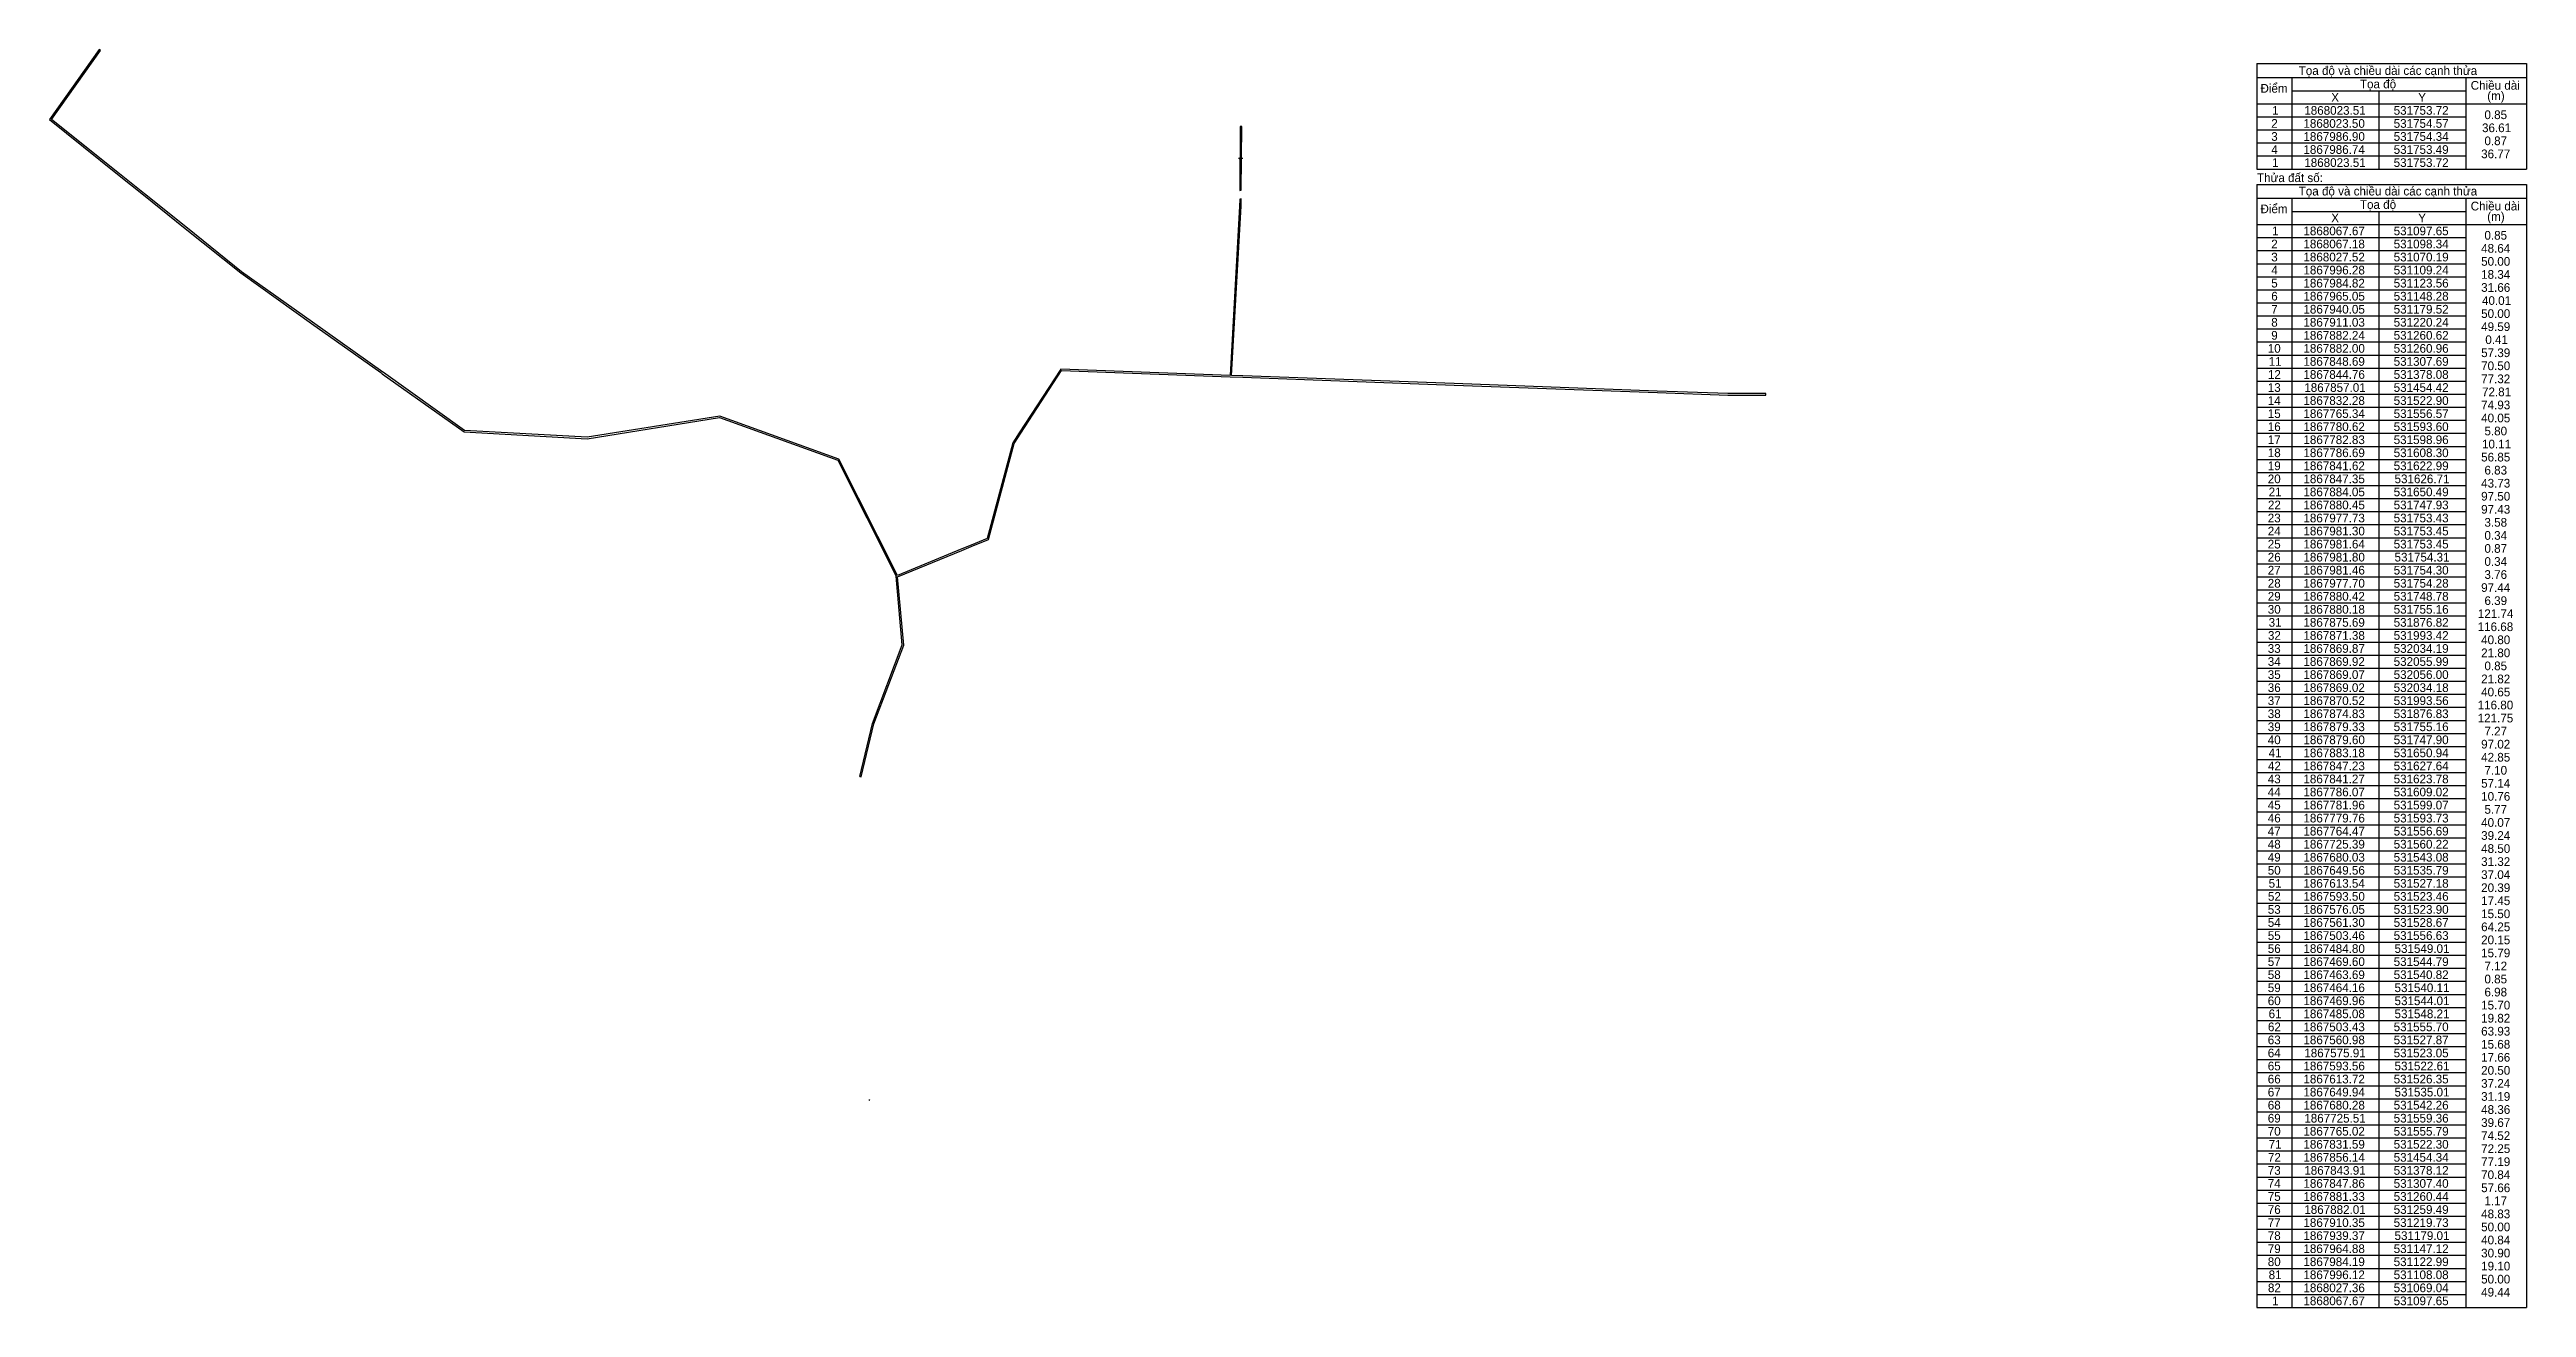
# Model space of a CAD drawing. Extents: x 531069 to 532493, y 1867345 to 1868068.
import ezdxf

# ---------------------------------------------------------------- set-up
doc = ezdxf.new("R2010")
doc.units = 0
for name, color, linetype in [('Level 11', 7, 'Continuous'), ('Level 27', 7, 'Continuous'), ('Level 30', 7, 'Continuous'), ('Level 63', 7, 'Continuous')]:
    doc.layers.add(name, color=color, linetype=linetype)

msp = doc.modelspace()

# ---------------------------------------------------------------- linework, layer by layer
at = {"layer": 'Level 11'}
for p, q in [((531753.4, 1868005.1), (531752.8, 1868005.1)), ((531754, 1868005.7), (531753.4, 1868005.1)), ((531753.4, 1868005.1), (531754, 1868004.5)), ((531754, 1868006.4), (531754, 1868005.7)), ((531754.7, 1868005.1), (531754, 1868005.7)), ((531754, 1868004.5), (531754.7, 1868005.1)), ((531754, 1868004.5), (531754, 1868003.9)), ((531755.3, 1868005.1), (531754.7, 1868005.1))]:
    msp.add_line(p, q, dxfattribs=at)
msp.add_circle((531754, 1868005.1), 0.15, dxfattribs=at)
at = {"layer": 'Level 27'}
msp.add_line((531535, 1867649.9), (531535.8, 1867649.6), dxfattribs=at)
at = {"layer": 'Level 30'}
for p, q in [((531535, 1867649.9), (531542.3, 1867680.3)), ((531535.8, 1867649.6), (531543.1, 1867680)), ((531535.8, 1867649.6), (531535.8, 1867649.6)), ((531540.1, 1867464.2), (531540.8, 1867463.7))]:
    msp.add_line(p, q, dxfattribs=at)
for points in [[(531627.6, 1867847.2), (531650.9, 1867883.2), (531747.9, 1867879.6), (531755.2, 1867879.3), (531876.8, 1867874.8), (531993.6, 1867870.5), (532034.2, 1867869), (532056, 1867869.1), (532056, 1867869.9), (532034.2, 1867869.9), (531993.4, 1867871.4), (531876.8, 1867875.7), (531755.2, 1867880.2), (531748.8, 1867880.4), (531754.3, 1867977.7), (531754.3, 1867981.5), (531754.3, 1867981.8), (531753.5, 1867981.6), (531753.5, 1867981.3), (531753.4, 1867977.7), (531747.9, 1867880.4), (531650.5, 1867884), (531626.7, 1867847.4), (531623, 1867841.6), (531608.3, 1867786.7), (531599, 1867782.8), (531593.6, 1867780.6), (531556.6, 1867765.3), (531522.9, 1867832.3), (531454.4, 1867857), (531378.1, 1867844.8), (531307.7, 1867848.7), (531261, 1867882), (531260.6, 1867882.2), (531220.2, 1867911), (531179.5, 1867940), (531148.3, 1867965), (531123.6, 1867984.8), (531109.2, 1867996.3), (531070.2, 1868027.5), (531098.3, 1868067.2), (531097.6, 1868067.7), (531069, 1868027.4), (531108.1, 1867996.1), (531123, 1867984.2), (531147.1, 1867964.9), (531179, 1867939.4), (531219.7, 1867910.3), (531259.5, 1867882), (531260.4, 1867881.3), (531307.4, 1867847.9), (531378.1, 1867843.9), (531454.3, 1867856.1), (531522.3, 1867831.6), (531555.8, 1867765)], [(531754.6, 1868023.5), (531753.7, 1868023.5), (531753.5, 1867986.7), (531754.3, 1867986.9), (531754.6, 1868023.5)], [(531609, 1867786.1), (531623.8, 1867841.3), (531627.6, 1867847.2)], [(531543.1, 1867680), (531560.2, 1867725.4), (531556.7, 1867764.5), (531593.7, 1867779.8), (531599.1, 1867782), (531609, 1867786.1)], [(531542.3, 1867680.3), (531559.4, 1867725.5), (531555.8, 1867765)]]:
    msp.add_lwpolyline(points, dxfattribs=at)
at = {"layer": 'Level 63'}
for p, q in [((532338.4, 1868059.6), (532493.4, 1868059.6)), ((532338.4, 1868059.6), (532338.4, 1867999)), ((532493.4, 1868059.6), (532493.4, 1867999)), ((532338.4, 1868051.7), (532493.4, 1868051.7)), ((532358.4, 1868051.7), (532358.4, 1867999)), ((532358.4, 1868044), (532458.4, 1868044)), ((532408.4, 1868044), (532408.4, 1867999)), ((532458.4, 1868051.7), (532458.4, 1867999)), ((532338.4, 1868036.5), (532493.4, 1868036.5)), ((532338.4, 1868029), (532458.4, 1868029)), ((532338.4, 1868021.5), (532458.4, 1868021.5)), ((532338.4, 1868014), (532458.4, 1868014)), ((532338.4, 1868006.5), (532458.4, 1868006.5)), ((532338.4, 1867999), (532493.4, 1867999)), ((532338.4, 1867990.2), (532493.4, 1867990.2)), ((532338.4, 1867990.2), (532338.4, 1867344.6)), ((532493.4, 1867990.2), (532493.4, 1867344.6)), ((532338.4, 1867982.3), (532493.4, 1867982.3)), ((532358.4, 1867982.3), (532358.4, 1867344.6)), ((532358.4, 1867974.6), (532458.4, 1867974.6)), ((532408.4, 1867974.6), (532408.4, 1867344.6)), ((532458.4, 1867982.3), (532458.4, 1867344.6)), ((532338.4, 1867967.1), (532493.4, 1867967.1)), ((532338.4, 1867959.6), (532458.4, 1867959.6)), ((532338.4, 1867952.1), (532458.4, 1867952.1)), ((532338.4, 1867944.6), (532458.4, 1867944.6)), ((532338.4, 1867937.1), (532458.4, 1867937.1)), ((532338.4, 1867929.6), (532458.4, 1867929.6)), ((532338.4, 1867922.1), (532458.4, 1867922.1)), ((532338.4, 1867914.6), (532458.4, 1867914.6)), ((532338.4, 1867907.1), (532458.4, 1867907.1)), ((532338.4, 1867899.6), (532458.4, 1867899.6)), ((532338.4, 1867892.1), (532458.4, 1867892.1)), ((532338.4, 1867884.6), (532458.4, 1867884.6)), ((532338.4, 1867877.1), (532458.4, 1867877.1)), ((532338.4, 1867869.6), (532458.4, 1867869.6)), ((532338.4, 1867862.1), (532458.4, 1867862.1)), ((532338.4, 1867854.6), (532458.4, 1867854.6)), ((532338.4, 1867847.1), (532458.4, 1867847.1)), ((532338.4, 1867839.6), (532458.4, 1867839.6)), ((532338.4, 1867832.1), (532458.4, 1867832.1)), ((532338.4, 1867824.6), (532458.4, 1867824.6)), ((532338.4, 1867817.1), (532458.4, 1867817.1)), ((532338.4, 1867809.6), (532458.4, 1867809.6)), ((532338.4, 1867802.1), (532458.4, 1867802.1)), ((532338.4, 1867794.6), (532458.4, 1867794.6)), ((532338.4, 1867787.1), (532458.4, 1867787.1)), ((532338.4, 1867779.6), (532458.4, 1867779.6)), ((532338.4, 1867772.1), (532458.4, 1867772.1)), ((532338.4, 1867764.6), (532458.4, 1867764.6)), ((532338.4, 1867757.1), (532458.4, 1867757.1)), ((532338.4, 1867749.6), (532458.4, 1867749.6)), ((532338.4, 1867742.1), (532458.4, 1867742.1)), ((532338.4, 1867734.6), (532458.4, 1867734.6)), ((532338.4, 1867727.1), (532458.4, 1867727.1)), ((532338.4, 1867719.6), (532458.4, 1867719.6)), ((532338.4, 1867712.1), (532458.4, 1867712.1)), ((532338.4, 1867704.6), (532458.4, 1867704.6)), ((532338.4, 1867697.1), (532458.4, 1867697.1)), ((532338.4, 1867689.6), (532458.4, 1867689.6)), ((532338.4, 1867682.1), (532458.4, 1867682.1)), ((532338.4, 1867674.6), (532458.4, 1867674.6)), ((532338.4, 1867667.1), (532458.4, 1867667.1)), ((532338.4, 1867659.6), (532458.4, 1867659.6)), ((532338.4, 1867652.1), (532458.4, 1867652.1)), ((532338.4, 1867644.6), (532458.4, 1867644.6)), ((532338.4, 1867637.1), (532458.4, 1867637.1)), ((532338.4, 1867629.6), (532458.4, 1867629.6)), ((532338.4, 1867622.1), (532458.4, 1867622.1)), ((532338.4, 1867614.6), (532458.4, 1867614.6)), ((532338.4, 1867607.1), (532458.4, 1867607.1)), ((532338.4, 1867599.6), (532458.4, 1867599.6)), ((532338.4, 1867592.1), (532458.4, 1867592.1)), ((532338.4, 1867584.6), (532458.4, 1867584.6)), ((532338.4, 1867577.1), (532458.4, 1867577.1)), ((532338.4, 1867569.6), (532458.4, 1867569.6)), ((532338.4, 1867562.1), (532458.4, 1867562.1)), ((532338.4, 1867554.6), (532458.4, 1867554.6)), ((532338.4, 1867547.1), (532458.4, 1867547.1)), ((532338.4, 1867539.6), (532458.4, 1867539.6)), ((532338.4, 1867532.1), (532458.4, 1867532.1)), ((532338.4, 1867524.6), (532458.4, 1867524.6)), ((532338.4, 1867517.1), (532458.4, 1867517.1)), ((532338.4, 1867509.6), (532458.4, 1867509.6)), ((532338.4, 1867502.1), (532458.4, 1867502.1)), ((532338.4, 1867494.6), (532458.4, 1867494.6)), ((532338.4, 1867487.1), (532458.4, 1867487.1)), ((532338.4, 1867479.6), (532458.4, 1867479.6)), ((532338.4, 1867472.1), (532458.4, 1867472.1)), ((532338.4, 1867464.6), (532458.4, 1867464.6)), ((532338.4, 1867457.1), (532458.4, 1867457.1)), ((532338.4, 1867449.6), (532458.4, 1867449.6)), ((532338.4, 1867442.1), (532458.4, 1867442.1)), ((532338.4, 1867434.6), (532458.4, 1867434.6)), ((532338.4, 1867427.1), (532458.4, 1867427.1)), ((532338.4, 1867419.6), (532458.4, 1867419.6)), ((532338.4, 1867412.1), (532458.4, 1867412.1)), ((532338.4, 1867404.6), (532458.4, 1867404.6)), ((532338.4, 1867397.1), (532458.4, 1867397.1)), ((532338.4, 1867389.6), (532458.4, 1867389.6)), ((532338.4, 1867382.1), (532458.4, 1867382.1)), ((532338.4, 1867374.6), (532458.4, 1867374.6)), ((532338.4, 1867367.1), (532458.4, 1867367.1)), ((532338.4, 1867359.6), (532458.4, 1867359.6)), ((532338.4, 1867352.1), (532458.4, 1867352.1)), ((532338.4, 1867344.6), (532493.4, 1867344.6))]:
    msp.add_line(p, q, dxfattribs=at)

# ---------------------------------------------------------------- texts
for s, p in [('Tọa độ và chiều dài các cạnh thửa', (532362.4, 1868053.1)), ('Điểm', (532340.4, 1868042.9)), ('X', (532381.1, 1868037.7)), ('Tọa độ', (532397.6, 1868045.4)), ('Y', (532431.1, 1868037.7)), ('Chiều dài', (532461.3, 1868044.6)), ('(m)', (532470.8, 1868038.6)), ('2', (532346.6, 1868022.7)), ('1', (532347.1, 1868030.2)), ('1868023.50', (532365.1, 1868022.7)), ('1868023.51', (532365.6, 1868030.2)), ('531753.72', (532417, 1868030.2)), ('531754.57', (532417, 1868022.7)), ('0.85', (532469.2, 1868027.7)), ('3', (532346.6, 1868015.2)), ('1867986.90', (532365.1, 1868015.2)), ('531754.34', (532417, 1868015.2)), ('36.61', (532467.8, 1868020.2)), ('0.87', (532469.2, 1868012.7)), ('4', (532346.6, 1868007.7)), ('1', (532347.1, 1868000.2)), ('1867986.74', (532365.1, 1868007.7)), ('1868023.51', (532365.6, 1868000.2)), ('531753.49', (532417, 1868007.7)), ('531753.72', (532417, 1868000.2)), ('36.77', (532467.3, 1868005.2)), ('Thửa đất số: ', (532338.4, 1867991.5)), ('Tọa độ và chiều dài các cạnh thửa', (532362.4, 1867983.8)), ('Điểm', (532340.4, 1867973.6)), ('X', (532381.1, 1867968.4)), ('Tọa độ', (532397.6, 1867976.1)), ('Y', (532431.1, 1867968.4)), ('Chiều dài', (532461.3, 1867975.2)), ('(m)', (532470.8, 1867969.2)), ('2', (532346.6, 1867953.4)), ('1', (532347.1, 1867960.9)), ('1868067.67', (532365.1, 1867960.9)), ('1868067.18', (532365.1, 1867953.4)), ('531097.65', (532417, 1867960.9)), ('531098.34', (532417, 1867953.4)), ('48.64', (532467.3, 1867950.9)), ('0.85', (532469.2, 1867958.4)), ('4', (532346.6, 1867938.4)), ('3', (532346.6, 1867945.9)), ('1868027.52', (532365.1, 1867945.9)), ('1867996.28', (532365.1, 1867938.4)), ('531070.19', (532417, 1867945.9)), ('531109.24', (532417, 1867938.4)), ('50.00', (532467.3, 1867943.4)), ('5', (532346.6, 1867930.9)), ('6', (532346.6, 1867923.4)), ('1867984.82', (532365.1, 1867930.9)), ('1867965.05', (532365.1, 1867923.4)), ('531123.56', (532417, 1867930.9)), ('531148.28', (532417, 1867923.4)), ('31.66', (532467.3, 1867928.4)), ('18.34', (532467.3, 1867935.9)), ('7', (532346.6, 1867915.9)), ('8', (532346.6, 1867908.4)), ('1867940.05', (532365.1, 1867915.9)), ('1867911.03', (532365.1, 1867908.4)), ('531179.52', (532417, 1867915.9)), ('531220.24', (532417, 1867908.4)), ('50.00', (532467.3, 1867913.4)), ('40.01', (532467.8, 1867920.9)), ('9', (532346.6, 1867900.9)), ('1867882.24', (532365.1, 1867900.9)), ('531260.62', (532417, 1867900.9)), ('49.59', (532467.3, 1867905.9)), ('0.41', (532469.7, 1867898.4)), ('10', (532344.6, 1867893.4)), ('11', (532345.1, 1867885.9)), ('1867882.00', (532365.1, 1867893.4)), ('1867848.69', (532365.1, 1867885.9)), ('531260.96', (532417, 1867893.4)), ('531307.69', (532417, 1867885.9)), ('57.39', (532467.3, 1867890.9)), ('70.50', (532467.3, 1867883.4)), ('13', (532344.6, 1867870.9)), ('12', (532344.7, 1867878.4)), ('1867844.76', (532365.1, 1867878.4)), ('1867857.01', (532365.6, 1867870.9)), ('531378.08', (532417, 1867878.4)), ('531454.42', (532417, 1867870.9)), ('77.32', (532467.3, 1867875.9)), ('72.81', (532467.8, 1867868.4)), ('15', (532344.6, 1867855.9)), ('14', (532344.6, 1867863.4)), ('1867832.28', (532365.1, 1867863.4)), ('1867765.34', (532365.1, 1867855.9)), ('531522.90', (532417, 1867863.4)), ('531556.57', (532417, 1867855.9)), ('40.05', (532467.3, 1867853.4)), ('74.93', (532467.3, 1867860.9)), ('16', (532344.6, 1867848.4)), ('17', (532344.6, 1867840.9)), ('1867780.62', (532365.1, 1867848.4)), ('1867782.83', (532365.1, 1867840.9)), ('531593.60', (532417, 1867848.4)), ('531598.96', (532417, 1867840.9)), ('10.11', (532467.8, 1867838.4)), ('5.80', (532469.2, 1867845.9)), ('18', (532344.6, 1867833.4)), ('19', (532344.6, 1867825.9)), ('1867786.69', (532365.1, 1867833.4)), ('1867841.62', (532365.1, 1867825.9)), ('531608.30', (532417, 1867833.4)), ('531622.99', (532417, 1867825.9)), ('56.85', (532467.3, 1867830.9)), ('6.83', (532469.2, 1867823.4)), ('20', (532344.6, 1867818.4)), ('21', (532345.1, 1867810.9)), ('1867847.35', (532365.1, 1867818.4)), ('1867884.05', (532365.1, 1867810.9)), ('531650.49', (532417, 1867810.9)), ('531626.71', (532417.5, 1867818.4)), ('43.73', (532467.3, 1867815.9)), ('22', (532344.7, 1867803.4)), ('23', (532344.6, 1867795.9)), ('1867880.45', (532365.1, 1867803.4)), ('1867977.73', (532365.1, 1867795.9)), ('531747.93', (532417, 1867803.4)), ('531753.43', (532417, 1867795.9)), ('97.50', (532467.3, 1867808.4)), ('97.43', (532467.3, 1867800.9)), ('24', (532344.6, 1867788.4)), ('25', (532344.6, 1867780.9)), ('1867981.30', (532365.1, 1867788.4)), ('1867981.64', (532365.1, 1867780.9)), ('531753.45', (532417, 1867788.4)), ('531753.45', (532417, 1867780.9)), ('3.58', (532469.2, 1867793.4)), ('0.34', (532469.2, 1867785.9)), ('26', (532344.6, 1867773.4)), ('27', (532344.6, 1867765.9)), ('1867981.80', (532365.1, 1867773.4)), ('1867981.46', (532365.1, 1867765.9)), ('531754.30', (532417, 1867765.9)), ('531754.31', (532417.5, 1867773.4)), ('0.87', (532469.2, 1867778.4)), ('0.34', (532469.2, 1867770.9)), ('28', (532344.6, 1867758.4)), ('1867977.70', (532365.1, 1867758.4)), ('531754.28', (532417, 1867758.4)), ('97.44', (532467.3, 1867755.9)), ('3.76', (532469.2, 1867763.4)), ('30', (532344.6, 1867743.4)), ('29', (532344.6, 1867750.9)), ('1867880.42', (532365.1, 1867750.9)), ('1867880.18', (532365.1, 1867743.4)), ('531748.78', (532417, 1867750.9)), ('531755.16', (532417, 1867743.4)), ('121.74', (532465.4, 1867740.9)), ('6.39', (532469.2, 1867748.4)), ('32', (532344.7, 1867728.4)), ('31', (532345.1, 1867735.9)), ('1867875.69', (532365.1, 1867735.9)), ('1867871.38', (532365.1, 1867728.4)), ('531876.82', (532417, 1867735.9)), ('531993.42', (532417, 1867728.4)), ('116.68', (532465.3, 1867733.4)), ('40.80', (532467.3, 1867725.9)), ('33', (532344.6, 1867720.9)), ('34', (532344.6, 1867713.4)), ('1867869.87', (532365.1, 1867720.9)), ('1867869.92', (532365.1, 1867713.4)), ('532034.19', (532417, 1867720.9)), ('532055.99', (532417, 1867713.4)), ('21.80', (532467.3, 1867718.4)), ('0.85', (532469.2, 1867710.9)), ('35', (532344.6, 1867705.9)), ('36', (532344.6, 1867698.4)), ('1867869.07', (532365.1, 1867705.9)), ('1867869.02', (532365.1, 1867698.4)), ('532056.00', (532417, 1867705.9)), ('532034.18', (532417, 1867698.4)), ('40.65', (532467.3, 1867695.9)), ('21.82', (532467.3, 1867703.4)), ('37', (532344.6, 1867690.9)), ('38', (532344.6, 1867683.4)), ('1867870.52', (532365.1, 1867690.9)), ('1867874.83', (532365.1, 1867683.4)), ('531993.56', (532417, 1867690.9)), ('531876.83', (532417, 1867683.4)), ('121.75', (532465.3, 1867680.9)), ('116.80', (532465.3, 1867688.4)), ('40', (532344.6, 1867668.4)), ('39', (532344.6, 1867675.9)), ('1867879.33', (532365.1, 1867675.9)), ('1867879.60', (532365.1, 1867668.4)), ('531755.16', (532417, 1867675.9)), ('531747.90', (532417, 1867668.4)), ('7.27', (532469.2, 1867673.4)), ('42', (532344.7, 1867653.4)), ('41', (532345.1, 1867660.9)), ('1867883.18', (532365.1, 1867660.9)), ('1867847.23', (532365.1, 1867653.4)), ('531650.94', (532417, 1867660.9)), ('531627.64', (532417, 1867653.4)), ('42.85', (532467.3, 1867658.4)), ('97.02', (532467.3, 1867665.9)), ('43', (532344.6, 1867645.9)), ('44', (532344.6, 1867638.4)), ('1867841.27', (532365.1, 1867645.9)), ('1867786.07', (532365.1, 1867638.4)), ('531623.78', (532417, 1867645.9)), ('531609.02', (532417, 1867638.4)), ('57.14', (532467.3, 1867643.4)), ('7.10', (532469.2, 1867650.9)), ('45', (532344.6, 1867630.9)), ('46', (532344.6, 1867623.4)), ('1867781.96', (532365.1, 1867630.9)), ('1867779.76', (532365.1, 1867623.4)), ('531599.07', (532417, 1867630.9)), ('531593.73', (532417, 1867623.4)), ('10.76', (532467.3, 1867635.9)), ('5.77', (532469.2, 1867628.4)), ('47', (532344.6, 1867615.9)), ('1867764.47', (532365.1, 1867615.9)), ('531556.69', (532417, 1867615.9)), ('40.07', (532467.3, 1867620.9)), ('39.24', (532467.3, 1867613.4)), ('48', (532344.6, 1867608.4)), ('49', (532344.6, 1867600.9)), ('1867725.39', (532365.1, 1867608.4)), ('1867680.03', (532365.1, 1867600.9)), ('531560.22', (532417, 1867608.4)), ('531543.08', (532417, 1867600.9)), ('48.50', (532467.3, 1867605.9)), ('31.32', (532467.3, 1867598.4)), ('50', (532344.6, 1867593.4)), ('51', (532345.1, 1867585.9)), ('1867649.56', (532365.1, 1867593.4)), ('1867613.54', (532365.1, 1867585.9)), ('531535.79', (532417, 1867593.4)), ('531527.18', (532417, 1867585.9)), ('37.04', (532467.3, 1867590.9)), ('20.39', (532467.3, 1867583.4)), ('52', (532344.7, 1867578.4)), ('53', (532344.6, 1867570.9)), ('1867593.50', (532365.1, 1867578.4)), ('1867576.05', (532365.1, 1867570.9)), ('531523.46', (532417, 1867578.4)), ('531523.90', (532417, 1867570.9)), ('17.45', (532467.3, 1867575.9)), ('15.50', (532467.3, 1867568.4)), ('54', (532344.6, 1867563.4)), ('55', (532344.6, 1867555.9)), ('1867561.30', (532365.1, 1867563.4)), ('1867503.46', (532365.1, 1867555.9)), ('531528.67', (532417, 1867563.4)), ('531556.63', (532417, 1867555.9)), ('64.25', (532467.3, 1867560.9)), ('20.15', (532467.3, 1867553.4)), ('56', (532344.6, 1867548.4)), ('57', (532344.6, 1867540.9)), ('1867484.80', (532365.1, 1867548.4)), ('1867469.60', (532365.1, 1867540.9)), ('531544.79', (532417, 1867540.9)), ('531549.01', (532417.5, 1867548.4)), ('15.79', (532467.3, 1867545.9)), ('7.12', (532469.2, 1867538.4)), ('58', (532344.6, 1867533.4)), ('59', (532344.6, 1867525.9)), ('1867463.69', (532365.1, 1867533.4)), ('1867464.16', (532365.1, 1867525.9)), ('531540.82', (532417, 1867533.4)), ('531540.11', (532417.5, 1867525.9)), ('0.85', (532469.2, 1867530.9)), ('60', (532344.6, 1867518.4)), ('61', (532345.1, 1867510.9)), ('1867469.96', (532365.1, 1867518.4)), ('1867485.08', (532365.1, 1867510.9)), ('531544.01', (532417.5, 1867518.4)), ('531548.21', (532417.5, 1867510.9)), ('15.70', (532467.3, 1867515.9)), ('6.98', (532469.2, 1867523.4)), ('62', (532344.7, 1867503.4)), ('63', (532344.6, 1867495.9)), ('1867503.43', (532365.1, 1867503.4)), ('1867560.98', (532365.1, 1867495.9)), ('531555.70', (532417, 1867503.4)), ('531527.87', (532417, 1867495.9)), ('63.93', (532467.3, 1867500.9)), ('19.82', (532467.3, 1867508.4)), ('64', (532344.6, 1867488.4)), ('65', (532344.6, 1867480.9)), ('1867593.56', (532365.1, 1867480.9)), ('1867575.91', (532365.6, 1867488.4)), ('531523.05', (532417, 1867488.4)), ('531522.61', (532417.5, 1867480.9)), ('15.68', (532467.3, 1867493.4)), ('17.66', (532467.3, 1867485.9)), ('66', (532344.6, 1867473.4)), ('1867613.72', (532365.1, 1867473.4)), ('531526.35', (532417, 1867473.4)), ('37.24', (532467.3, 1867470.9)), ('20.50', (532467.3, 1867478.4)), ('67', (532344.6, 1867465.9)), ('68', (532344.6, 1867458.4)), ('1867649.94', (532365.1, 1867465.9)), ('1867680.28', (532365.1, 1867458.4)), ('531542.26', (532417, 1867458.4)), ('531535.01', (532417.5, 1867465.9)), ('48.36', (532467.3, 1867455.9)), ('31.19', (532467.3, 1867463.4)), ('69', (532344.6, 1867450.9)), ('70', (532344.6, 1867443.4)), ('1867765.02', (532365.1, 1867443.4)), ('1867725.51', (532365.6, 1867450.9)), ('531559.36', (532417, 1867450.9)), ('531555.79', (532417, 1867443.4)), ('39.67', (532467.3, 1867448.4)), ('74.52', (532467.3, 1867440.9)), ('72', (532344.7, 1867428.4)), ('71', (532345.1, 1867435.9)), ('1867831.59', (532365.1, 1867435.9)), ('1867856.14', (532365.1, 1867428.4)), ('531522.30', (532417, 1867435.9)), ('531454.34', (532417, 1867428.4)), ('72.25', (532467.3, 1867433.4)), ('77.19', (532467.3, 1867425.9)), ('73', (532344.6, 1867420.9)), ('74', (532344.6, 1867413.4)), ('1867847.86', (532365.1, 1867413.4)), ('1867843.91', (532365.6, 1867420.9)), ('531378.12', (532417, 1867420.9)), ('531307.40', (532417, 1867413.4)), ('57.66', (532467.3, 1867410.9)), ('70.84', (532467.3, 1867418.4)), ('75', (532344.6, 1867405.9)), ('76', (532344.6, 1867398.4)), ('1867881.33', (532365.1, 1867405.9)), ('1867882.01', (532365.6, 1867398.4)), ('531260.44', (532417, 1867405.9)), ('531259.49', (532417, 1867398.4)), ('48.83', (532467.3, 1867395.9)), ('1.17', (532469.2, 1867403.4)), ('77', (532344.6, 1867390.9)), ('78', (532344.6, 1867383.4)), ('1867910.35', (532365.1, 1867390.9)), ('1867939.37', (532365.1, 1867383.4)), ('531219.73', (532417, 1867390.9)), ('531179.01', (532417.5, 1867383.4)), ('50.00', (532467.3, 1867388.4)), ('80', (532344.6, 1867368.4)), ('79', (532344.6, 1867375.9)), ('1867964.88', (532365.1, 1867375.9)), ('1867984.19', (532365.1, 1867368.4)), ('531147.12', (532417, 1867375.9)), ('531122.99', (532417, 1867368.4)), ('40.84', (532467.3, 1867380.9)), ('30.90', (532467.3, 1867373.4)), ('82', (532344.7, 1867353.4)), ('81', (532345.1, 1867360.9)), ('1867996.12', (532365.1, 1867360.9)), ('1868027.36', (532365.1, 1867353.4)), ('531108.08', (532417, 1867360.9)), ('531069.04', (532417, 1867353.4)), ('50.00', (532467.3, 1867358.4)), ('19.10', (532467.3, 1867365.9)), ('1', (532347.1, 1867345.9)), ('1868067.67', (532365.1, 1867345.9)), ('531097.65', (532417, 1867345.9)), ('49.44', (532467.3, 1867350.9))]:
    msp.add_text(s, height=5, dxfattribs=at).set_placement(p)

doc.saveas('drawing.dxf')
